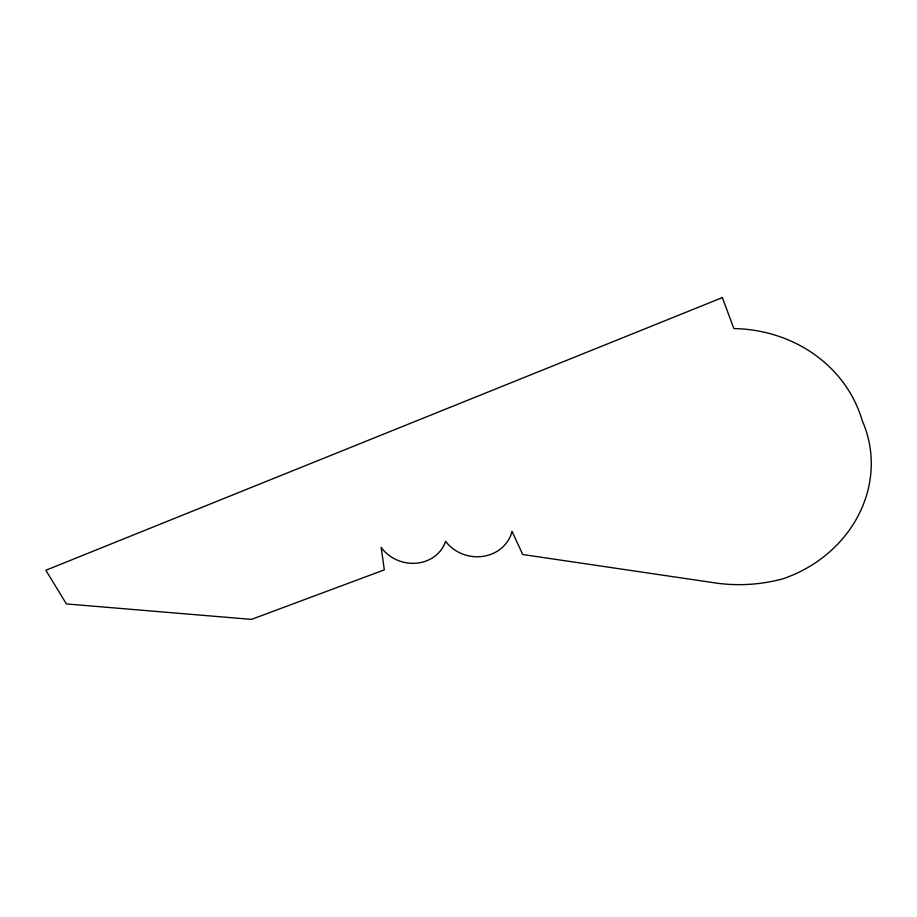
<?xml version="1.0" encoding="UTF-8"?>
<svg xmlns="http://www.w3.org/2000/svg" width="917" height="917" viewBox="0 0 917 917"><rect width="100%" height="100%" fill="white"/><g stroke="black" fill="none" stroke-linecap="round" stroke-linejoin="round"><path stroke-width="1.38" d="M722.344 297.612L45.85 570.259L66.379 603.925L251.441 619.388L384.315 569.87L381.163 547.483A36.749 33.413 19.5 0 0 416.65 563.176A36.749 33.413 19.5 0 0 445.605 541.317A37.345 34.284 13.3 0 0 483.099 556.355A37.345 34.284 13.3 0 0 512.053 531.413L522.724 554.51L715.214 582.925A156.131 142.513 -17.8 0 0 782.625 578.902A127.887 116.069 -15.4 0 0 862.278 420.788A143.293 130.948 -14.8 0 0 733.852 328.55L722.344 297.612"/></g></svg>
